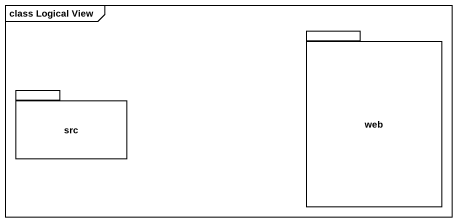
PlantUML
@startuml
mainframe class Logical View
package web {
}
package src {
}
@enduml
